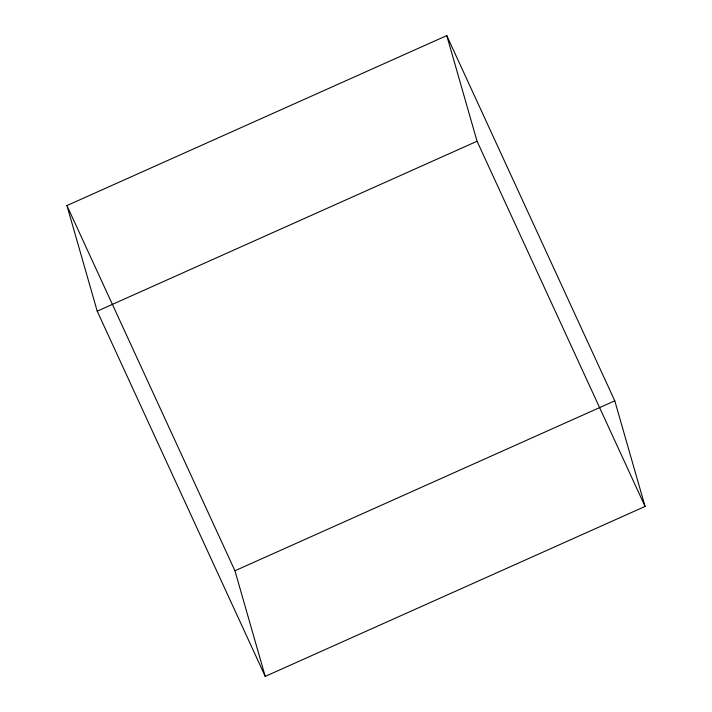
<?xml version="1.0" encoding="UTF-8"?>
<svg xmlns="http://www.w3.org/2000/svg" width="712" height="712" viewBox="0 0 712 712"><rect width="100%" height="100%" fill="white"/><g stroke="black" fill="none" stroke-linecap="round" stroke-linejoin="round"><path stroke-width="1.07" d="M66.928 205.563L446.771 35.6L614.776 400.812L645.072 506.437L265.229 676.4L97.224 311.188L66.928 205.563L234.942 570.766L265.229 676.4M97.224 311.188L477.058 141.234L446.771 35.6M234.942 570.766L614.776 400.812M477.058 141.234L645.072 506.437"/></g></svg>
